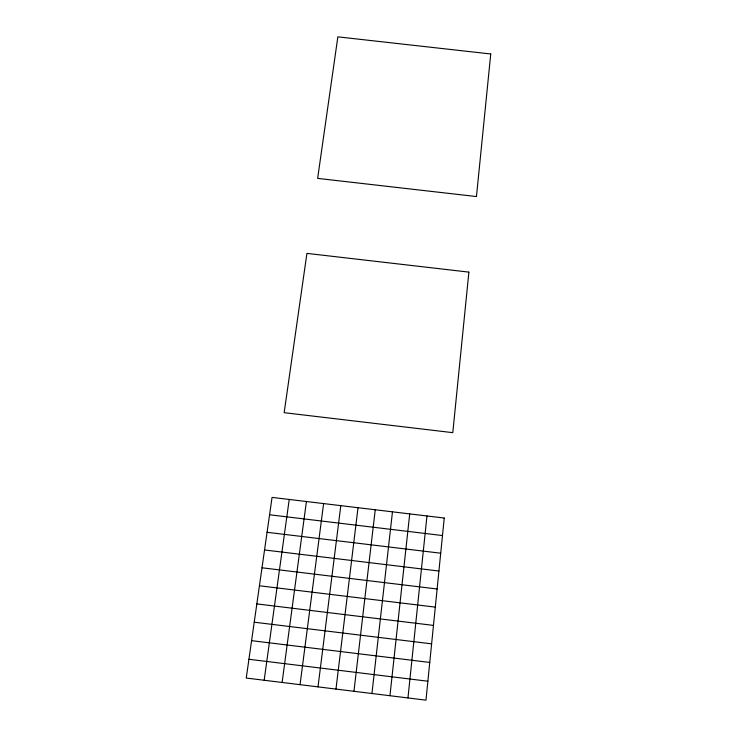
<?xml version="1.0" encoding="UTF-8"?>
<svg xmlns="http://www.w3.org/2000/svg" width="737" height="737" viewBox="0 0 737 737"><rect width="100%" height="100%" fill="white"/><g stroke="black" fill="none" stroke-linecap="round" stroke-linejoin="round"><path stroke-width="1.11" d="M407.957 697.93L426.972 515.964M389.947 695.719L409.717 513.901M371.945 693.508L392.471 511.828M353.953 691.297L375.244 509.764M335.971 689.086L358.016 507.701M318.006 686.875L340.807 505.637M300.051 684.664L323.607 503.574M282.105 682.462L306.417 501.519M264.168 680.26L289.226 499.456M269.576 514.776L442.476 535.55M267.07 532.298L440.708 553.211M264.546 549.968L438.92 571.028M262.003 567.794L437.115 588.992M259.433 585.777L435.3 607.122M256.845 603.907L433.467 625.4M254.228 622.203L431.624 643.843M251.593 640.656L429.754 662.443M248.931 659.274L427.875 681.218M444.236 518.037L425.977 700.15L246.25 678.049L272.054 497.401L444.236 518.037M468.889 272.119L452.794 432.656L284.16 412.683L306.924 253.381L468.889 272.119M490.75 53.976L476.461 196.558L317.638 178.382L337.859 36.85L490.75 53.976"/></g></svg>
